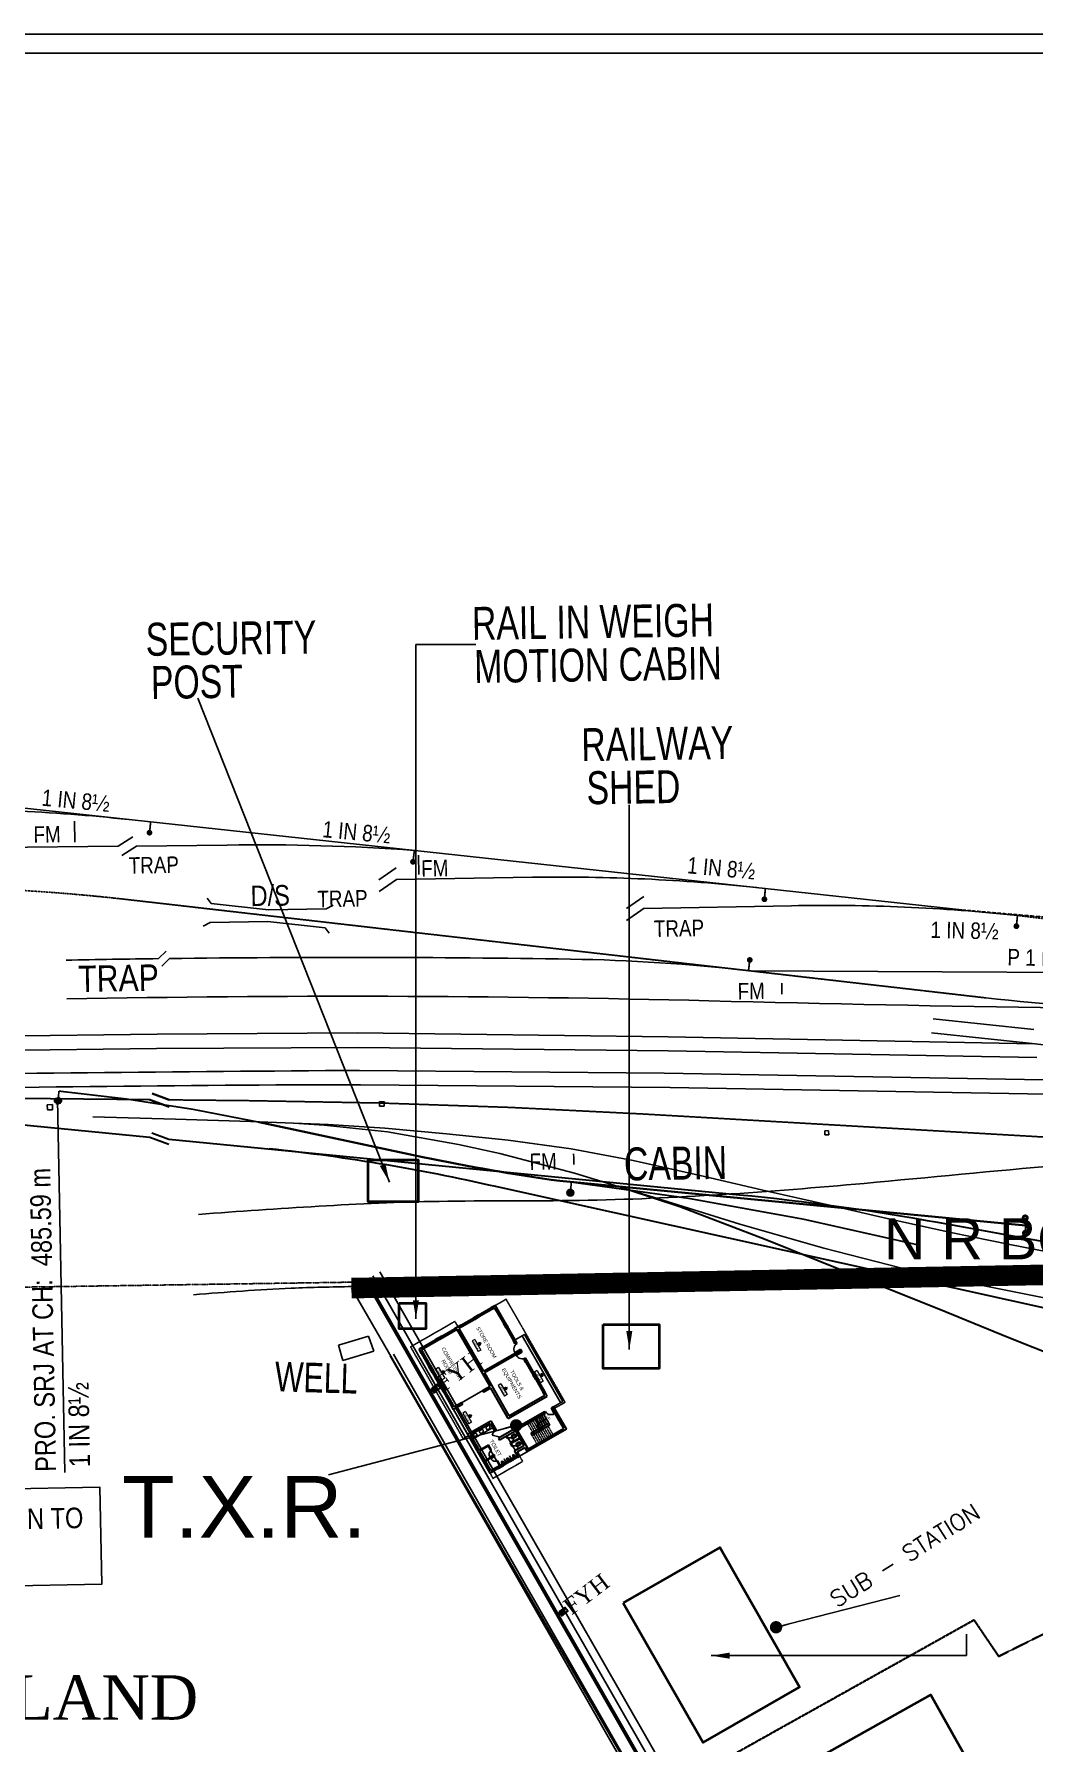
# Model space of a CAD drawing. Header units: inches. Extents: x -1774894 to -657573, y 144736 to 934842.
# Drawn here: x -1665055 to -1543624, y 727260 to 934842 of the extents above; entities that cross this region are included whole.
import ezdxf
from ezdxf.enums import TextEntityAlignment as Align

# ---------------------------------------------------------------- set-up
doc = ezdxf.new("R2010")
doc.units = ezdxf.units.IN
doc.header["$MEASUREMENT"] = 0
for name, pattern in [('ACAD_ISO02W100', [15, 12, -3]), ('HIDDEN', [0.375, 0.25, -0.125]), ('REVISED_AS_17.05.08_-_529_dwg_final_24.07.08$0$ACAD_ISO03W100', [30, 12, -18]), ('REVISED_AS_17.05.08_-_529_dwg_final_24.07.08$0$DASHED', [0.75, 0.5, -0.25]), ('REVISED_AS_17.05.08_-_529_dwg_final_24.07.08$0$PHANTOM2', [1.25, 0.625, -0.125, 0.125, -0.125, 0.125, -0.125])]:
    doc.linetypes.add(name, pattern=pattern)
for name, color, linetype in [('3', 13, 'Continuous'), ('5', 5, 'Continuous'), ('6', 6, 'Continuous'), ('A-ANNO-DIMS', 8, 'Continuous'), ('A-ANNO-TEXT', 7, 'Continuous'), ('A-DOOR-PRHT', 3, 'Continuous'), ('A-FLOR-HRAL', 1, 'Continuous'), ('A-FLOR-LEVL', 8, 'Continuous'), ('A-FLOR-OVHD', 1, 'HIDDEN'), ('A-FLOR-STRS', 5, 'Continuous'), ('A-GLAZ-PRHT', 1, 'Continuous'), ('A-WALL-PRHT', 1, 'Continuous'), ('A-WALL-PRHT-EXTR', 8, 'Continuous'), ('C-ROAD - PAT', 9, 'Continuous'), ('C-ROAD-OTLN', 142, 'Continuous'), ('Ground_Level', 9, 'Continuous'), ('hatch - 3', 42, 'Continuous'), ('I-LEGEND-TEXT', 1, 'Continuous'), ('IFURN-FREE', 6, 'Continuous'), ('REVISED_AS_17.05.08_-_529_dwg_final_24.07.08$0$EXT STATION', 7, 'Continuous'), ('REVISED_AS_17.05.08_-_529_dwg_final_24.07.08$0$PHASE1', 1, 'Continuous'), ('SANITORY', 151, 'Continuous'), ('siding cl', 7, 'Continuous'), ('TEXT', 9, 'Continuous')]:
    doc.layers.add(name, color=color, linetype=linetype)
for name, color, linetype, lineweight in [('A-ANNO-SYMB', 6, 'Continuous', 13), ('A-FLOR-FIXT', 43, 'Continuous', 13), ('A-WALL-FULL-EXTR', 7, 'Continuous', 30), ('IR PROP. DETAILS', 190, 'Continuous', 0), ('P FIRE', 6, 'Continuous', 35), ('P FIXTURE', 54, 'Continuous', 30), ('P TEXT', 255, 'Continuous', 20), ('PLOT BOUNDARY', 4, 'ACAD_ISO02W100', 35), ('PROPOSED DFCC TRACK', 1, 'Continuous', 0)]:
    doc.layers.add(name, color=color, linetype=linetype, lineweight=lineweight)
doc.layers.add('PAVED AREA', color=7, linetype='Continuous', true_color=0xf2f2f2)
doc.styles.add('2MM', font='romans', dxfattribs={"height": 0.07874})
doc.styles.add('ANNO', font='arial.ttf')
doc.styles.add('ARIAL', font='arial.ttf')
doc.styles.add('REVISED_AS_17.05.08_-_529_dwg_final_24.07.08$0$Standard', font='ARIALN.TTF')
doc.styles.add('SWISS', font='swisscl.ttf')
doc.styles.add('TIMES', font='times.ttf')
doc.linetypes.add('TRACKS', pattern='A,0.15,[130,ltypeshp.shx,S=0.25,R=0,X=0,Y=0],0.15', length=0.3)
doc.dimstyles.new('Architectural Metric', dxfattribs={"dimscale": 1500, "dimtxt": 2.38, "dimasz": 1.5, "dimexe": 1.5, "dimexo": 2.38, "dimgap": 0.5, "dimtad": 1, "dimtoh": 1, "dimdec": 0, "dimrnd": 1, "dimzin": 0, "dimdsep": 46, "dimtxsty": 'ANNO', "dimblk": 'ARCHTICK', "dimcen": 2.38, "dimdle": 1.5, "dimclrd": 256, "dimclre": 256, "dimclrt": 256, "dimadec": 0, "dimazin": 0, "dimtfac": 1, "dimtdec": 0, "dimtofl": 0, "dimtmove": 0, "dimatfit": 3, "dimfxl": 1, "dimtolj": 1, "dimtzin": 0, "dimlwd": 25, "dimarcsym": 0})

# ---------------------------------------------------------------- blocks, each defined once
blk = doc.blocks.new('ldoor')
at = {"color": 9}
for p, q in [((-1, 9), (9, 9)), ((89, 9), (99, 9))]:
    blk.add_line(p, q, dxfattribs=at)
blk.add_line((9, 89), (9, 9))
blk.add_arc((9, 9), 80, 0, 90, dxfattribs=at)
blk = doc.blocks.new('win')
at = {"color": 9}
for p, q in [((0, 1), (1, 1)), ((0, 0), (1, 0))]:
    blk.add_line(p, q, dxfattribs=at)
at = {"color": 1}
for p, q in [((1, 0.5), (0, 0.5)), ((1, 0.42), (0, 0.42))]:
    blk.add_line(p, q, dxfattribs=at)
blk = doc.blocks.new('rdoor')
at = {"color": 9}
for p, q in [((-100, 0), (-90, 0)), ((-10, 0), (0, 0))]:
    blk.add_line(p, q, dxfattribs=at)
blk.add_line((-10, 80), (-10, 0))
blk.add_arc((-10, 0), 80, 90, 180, dxfattribs=at)
blk = doc.blocks.new('3A036')
at = {"layer": 'A-FLOR-FIXT'}
for p, q in [((0, 145), (75, 220)), ((0, 145), (0, -145)), ((75, 220), (175, 220)), ((444, 86), (167, 117)), ((175, 220), (444, 220)), ((175, 220), (175, 116)), ((203, 190), (203, 113)), ((223, 190), (223, 110)), ((242, 190), (242, 108)), ((262, 190), (262, 106)), ((280, 190), (280, 104)), ((300, 190), (300, 102)), ((319, 190), (319, 100)), ((339, 190), (339, 98)), ((357, 190), (357, 95)), ((377, 190), (377, 93)), ((396, 190), (396, 91)), ((416, 190), (416, 89)), ((444, 220), (505, 220)), ((444, 86), (444, 220)), ((505, 220), (580, 145)), ((580, 145), (580, -145)), ((75, -220), (0, -145)), ((75, -220), (505, -220)), ((167, -117), (444, -86)), ((175, -220), (175, -116)), ((203, -190), (203, -113)), ((223, -190), (223, -110)), ((242, -190), (242, -108)), ((262, -190), (262, -106)), ((280, -190), (280, -104)), ((300, -190), (300, -102)), ((319, -190), (319, -100)), ((339, -190), (339, -98)), ((357, -190), (357, -95)), ((377, -190), (377, -93)), ((396, -190), (396, -91)), ((416, -190), (416, -89)), ((444, -86), (444, -220)), ((580, -145), (505, -220))]:
    blk.add_line(p, q, dxfattribs=at)
at = {"layer": 'A-FLOR-FIXT', "color": 8}
for p, q in [((20, 137), (83, 200)), ((20, 137), (20, -137)), ((83, 200), (175, 200)), ((444, 200), (497, 200)), ((497, 200), (560, 137)), ((560, 137), (560, -137)), ((83, -200), (20, -137)), ((83, -200), (175, -200)), ((444, -200), (497, -200)), ((560, -137), (497, -200))]:
    blk.add_line(p, q, dxfattribs=at)
at = {"layer": 'A-FLOR-FIXT'}
for centre, radius, start, end in [((167, 0), 117, 90, 270), ((213, 190), 10, 0, 180), ((252, 190), 10, 0, 180), ((290, 190), 10, 0, 180), ((329, 190), 10, 0, 180), ((367, 190), 10, 0, 180), ((406, 190), 10, 0, 180), ((444, 0), 85.7, 270, 90), ((213, -190), 10, 180, 0), ((252, -190), 10, 180, 0), ((290, -190), 10, 180, 0), ((329, -190), 10, 180, 0), ((367, -190), 10, 180, 0), ((406, -190), 10, 180, 0)]:
    blk.add_arc(centre, radius, start, end, dxfattribs=at)
at = {"layer": 'A-FLOR-FIXT', "color": 8}
blk.add_arc((50, 0), 50, 282.35786, 77.64214, dxfattribs=at)
blk = doc.blocks.new('3A038')
at = {"layer": 'A-FLOR-FIXT'}
for p, q in [((-130, 0), (130, 0)), ((-90, -46), (-75, -46)), ((75, -46), (90, -46))]:
    blk.add_line(p, q, dxfattribs=at)
for centre, radius, start, end in [((-130, -25), 25, 90, 180), ((130, -25), 25, 0, 90), ((607, 24), 764, 183.66056, 191.15271), ((257, -44), 407, 191.29962, 205.75223), ((-90, -71), 25, 90, 187.32983), ((509, 6), 629, 187.32983, 191.29962), ((98, -121), 231, 205.75223, 229.34837), ((257, -44), 372, 191.29962, 205.75223), ((98, -121), 196, 205.75223, 229.34837), ((-75, -71), 25, 23.26034, 90), ((-48, -59), 4.53, 203.26034, 238.29439), ((0, -235), 79.9, 229.34837, 270), ((-25, -23), 47.2, 238.29439, 255.64714), ((-10, 36), 108, 255.64714, 263.94988), ((0, -235), 45.3, 229.34837, 270), ((0, 131), 203, 263.94988, 270), ((0, 131), 203, 270, 276.05012), ((0, -235), 45.3, 270, 310.65163), ((0, -235), 79.9, 270, 310.65163), ((10, 36), 108, 276.05012, 284.35286), ((-98, -121), 196, 310.65163, 334.24777), ((25, -23), 47.2, 284.35286, 301.70561), ((48, -59), 4.53, 301.70561, 336.73966), ((75, -71), 25, 90, 156.73966), ((-98, -121), 231, 310.65163, 334.24777), ((-257, -44), 372, 334.24777, 348.70038), ((90, -71), 25, 352.67017, 90), ((-509, 6), 629, 348.70038, 352.67017), ((-257, -44), 407, 334.24777, 348.70038), ((-607, 24), 764, 348.84729, 356.33944)]:
    blk.add_arc(centre, radius, start, end, dxfattribs=at)
at = {"layer": 'A-FLOR-FIXT', "color": 8}
for radius, start, end in [(25.5, 176.31986, 3.68014), (21.5, 176.96492, 3.03508)]:
    blk.add_arc((0, -73), radius, start, end, dxfattribs=at)
blk = doc.blocks.new('3A021')
at = {"layer": 'A-FLOR-FIXT'}
blk.add_lwpolyline([(268, 547, 0.1154703), (288, 461, 0.1039792), (349, 384, 0.0910076), (436, 335, 0.0835671), (543, 317, 0.0835671), (651, 335, 0.0910076), (738, 384, 0.1039792), (798, 461, 0.1154703), (818, 547, 0.1154703), (798, 633, 0.1039792), (738, 709, 0.0910076), (651, 759, 0.0835671), (543, 777, 0.0835671), (436, 759, 0.0910076), (349, 709, 0.1039792), (288, 633, 0.1154703)], format="xyb", close=True, dxfattribs=at)
at = {"layer": 'A-FLOR-FIXT', "color": 8}
blk.add_lwpolyline([(293, 547, 0.1154703), (311, 472, 0.1039792), (365, 403, 0.0910076), (444, 359, 0.0835671), (543, 342, 0.0835671), (642, 359, 0.0910076), (722, 403, 0.1039792), (776, 472, 0.1154703), (793, 547, 0.1154703), (776, 622, 0.1039792), (722, 690, 0.0910076), (642, 735, 0.0835671), (543, 752, 0.0835671), (444, 735, 0.0910076), (365, 690, 0.1039792), (311, 622, 0.1154703)], format="xyb", close=True, dxfattribs=at)
for radius in [32.5, 22.5]:
    blk.add_circle((543, 685), radius, dxfattribs=at)
blk = doc.blocks.new('Copy of DORSPL')
at = {"linetype": 'Continuous'}
blk.add_line((0, 0), (0.71, 0.71), dxfattribs=at)
at = {"color": 8, "linetype": 'Continuous'}
blk.add_arc((0, 0), 1, 0, 45, dxfattribs=at)
blk = doc.blocks.new('_ArchTick')
at = {"color": 0, "linetype": 'ByBlock', "const_width": 0.15}
blk.add_lwpolyline([(-0.5, -0.5), (0.5, 0.5)], dxfattribs=at)
blk = doc.blocks.new('1A008')
for p, q in [((-7.5, 1.9), (7.5, 1.9)), ((-7.5, 1.9), (-7.5, -1.9)), ((7.5, 1.9), (7.5, -1.9)), ((-7.5, -1.9), (7.5, -1.9))]:
    blk.add_line(p, q)
at = {"color": 8, "style": 'ANNO'}
blk.add_attdef('LVL', text='', height=2, dxfattribs=at).set_placement((0, 0), align=Align.MIDDLE)
blk = doc.blocks.new('LVL-PLUS')
h = blk.add_hatch()
h.set_pattern_fill('ANSI31', color=9, scale=112.5, style=0)
h.set_pattern_definition([(45, (-200, 1.126), (-9.9437, 9.9437), [])])
h.paths.add_polyline_path([(0, 201, 0.4142136), (-200, 1), (0, 1)])
h = blk.add_hatch()
h.set_pattern_fill('ANSI31', color=9, scale=112.5, style=0)
h.set_pattern_definition([(45, (0, -198.874), (-9.9437, 9.9437), [])])
h.paths.add_polyline_path([(200, 1), (0, 1), (0, -199, 0.4142136)])
for p, q in [((-300, 1), (300, 1)), ((0, 301), (0, -299))]:
    blk.add_line(p, q)
blk.add_circle((0, 1), 200)
blk = doc.blocks.new('A$C504613C0')
at = {"layer": 'P FIXTURE', "ltscale": 7.5}
blk.add_hatch(color=256, dxfattribs=at).paths.add_polyline_path([(900, 2041), (0, 2041), (0, 1441)])
blk.add_line((900, 2041), (0, 1441), dxfattribs=at)
blk.add_lwpolyline([(0, 2041), (0, 1441), (900, 1441), (900, 2041)], close=True, dxfattribs=at)
at = {"layer": 'P TEXT', "ltscale": 3, "insert": (942, 2748), "char_height": 2000, "width": 301259.33, "attachment_point": 1, "style": '2MM'}
blk.add_mtext('{\\fBookman Old Style|b0|i0|c0|p18;FYH}', dxfattribs=at)
blk = doc.blocks.new('TXR-ROOM')
at = {"color": 9}
for p, q in [((17120, 2800), (17120, 1874)), ((17350, 2800), (17350, 1874))]:
    blk.add_line(p, q, dxfattribs=at)
at = {"color": 1}
for p, q in [((17216, 1874), (17216, 2800)), ((17235, 1874), (17235, 2800))]:
    blk.add_line(p, q, dxfattribs=at)
at = {"layer": 'A-ANNO-SYMB'}
for p, q in [((14875, 7982), (14928, 8033)), ((14900, 8030), (14953, 8080)), ((14928, 8033), (14912, 7887)), ((14912, 7887), (14965, 7938)), ((14953, 8080), (14936, 7935)), ((14936, 7935), (14989, 7985))]:
    blk.add_line(p, q, dxfattribs=at)
at = {"layer": 'A-ANNO-SYMB', "linetype": 'Continuous', "elevation": 0}
for points in [[(14176, 8342), (14900, 7980)], [(14152, 8294), (14875, 7932)]]:
    blk.add_lwpolyline(points, dxfattribs=at)
at = {"layer": 'A-ANNO-SYMB', "linetype": 'Continuous'}
for points in [[(14965, 7938), (15888, 7576)], [(14989, 7985), (15913, 7624)]]:
    blk.add_lwpolyline(points, dxfattribs=at)
at = {"layer": 'A-FLOR-HRAL'}
for p, q in [((15620, 9210), (15920, 9210)), ((15620, 9210), (15620, 7770)), ((15670, 9160), (15870, 9160)), ((15670, 9160), (15670, 7745)), ((15870, 9160), (15870, 6760)), ((15920, 9210), (15920, 6710)), ((15620, 7710), (15620, 6710)), ((15920, 6710), (15620, 6710)), ((15670, 7685), (15670, 6760)), ((15870, 6760), (15670, 6760))]:
    blk.add_line(p, q, dxfattribs=at)
at = {"layer": 'A-FLOR-LEVL'}
for p, q in [((15420, 4030), (14670, 4030)), ((16535, 4030), (15785, 4030)), ((15712, 1430, 0), (14962, 1430, 0)), ((15827, 1430, 0), (16577, 1430, 0))]:
    blk.add_line(p, q, dxfattribs=at)
at = {"layer": 'A-FLOR-OVHD', "elevation": 0}
for points in [[(0, 10690), (0, 12190), (14420, 12190), (14420, 10690)], [(17350, 0), (18100, 0), (18100, 4145), (17350, 4145), (17350, 5230)]]:
    blk.add_lwpolyline(points, dxfattribs=at)
at = {"layer": 'A-FLOR-OVHD'}
blk.add_lwpolyline([(0, 5460), (-750, 5460), (-750, -750), (12120, -750), (12120, 0)], dxfattribs=at)
at = {"layer": 'A-FLOR-STRS'}
for p, q in [((4830, 10690), (4830, 11990)), ((4830, 11990), (14190, 11990)), ((14190, 10690), (14190, 11990)), ((15620, 9210), (14420, 9210)), ((15620, 8960), (14420, 8960)), ((15620, 8710), (14420, 8710)), ((15620, 8460), (14420, 8460)), ((15620, 8210), (14420, 8210)), ((14962, 7960), (14939, 7960)), ((15620, 7960), (15040, 7960)), ((8460, 300), (11890, 300)), ((8460, 0), (11890, 0))]:
    blk.add_line(p, q, dxfattribs=at)
at = {"layer": 'A-FLOR-STRS', "color": 9, "linetype": 'HIDDEN', "ltscale": 0.25}
for p, q in [((15920, 8960), (17120, 8960)), ((15920, 8710), (17120, 8710)), ((15920, 8460), (17120, 8460)), ((14920, 7960), (14420, 7960)), ((15620, 7710), (14420, 7710)), ((15620, 7460), (14420, 7460)), ((15620, 7210), (14420, 7210)), ((15620, 6960), (14420, 6960)), ((15920, 8210), (17120, 8210)), ((15920, 7960), (17120, 7960)), ((15920, 7710), (17120, 7710)), ((15920, 7460), (17120, 7460)), ((15920, 7210), (17120, 7210)), ((15920, 6960), (17120, 6960)), ((15920, 6710), (17120, 6710))]:
    blk.add_line(p, q, dxfattribs=at)
at = {"layer": 'A-FLOR-STRS'}
blk.add_lwpolyline([(4830, 11690), (14190, 11690)], dxfattribs=at)
at = {"layer": 'A-GLAZ-PRHT'}
blk.add_line((8230, 4230), (8230, 1230), dxfattribs=at)
at = {"layer": 'A-WALL-FULL-EXTR'}
for p, q in [((0, 10690), (0, 10060)), ((630, 10690), (0, 10690)), ((630, 10460), (230, 10460)), ((230, 10460), (230, 10060)), ((630, 10460), (630, 10690)), ((3030, 10690), (2430, 10690)), ((2430, 10690), (3030, 10690)), ((2430, 10460), (2430, 10690)), ((3030, 10460), (2430, 10460)), ((2430, 10460), (3030, 10460)), ((3030, 10460), (3030, 10690)), ((5230, 10690), (4830, 10690)), ((4830, 10460), (4830, 10690)), ((5230, 10460), (4830, 10460)), ((5230, 10460), (5230, 10690)), ((6230, 5460), (6230, 10690)), ((6460, 10690), (6230, 10690)), ((6460, 10690), (6460, 5460)), ((7460, 10690), (7460, 10460)), ((7860, 10690), (7460, 10690)), ((7860, 10460), (7460, 10460)), ((7860, 10460), (7860, 10690)), ((10260, 10690), (9660, 10690)), ((9660, 10460), (9660, 10690)), ((10260, 10460), (9660, 10460)), ((10260, 10460), (10260, 10690)), ((12690, 10690), (12060, 10690)), ((12060, 10460), (12060, 10690)), ((12460, 10460), (12060, 10460)), ((12460, 5460), (12460, 10460)), ((12690, 5230), (12690, 10690)), ((17350, 10690), (14190, 10690)), ((14190, 10690), (14190, 10460)), ((17120, 10460), (14190, 10460)), ((17120, 5460), (17120, 10460)), ((17350, 10690), (17350, 5230)), ((230, 10060), (0, 10060)), ((14420, 9460, 0), (14190, 9460, 0)), ((14190, 9460), (14190, 3000)), ((14420, 9460), (14420, 5460)), ((0, 8260), (0, 7660)), ((0, 7660), (0, 8260)), ((0, 8260), (0, 7660)), ((230, 8260), (0, 8260)), ((230, 7660), (0, 7660)), ((230, 8260), (230, 7660)), ((230, 7660), (230, 8260)), ((230, 8260), (230, 7660)), ((0, 5860), (0, 4980)), ((230, 5860), (0, 5860)), ((0, 4980), (230, 4980)), ((230, 5860), (230, 5460)), ((230, 5460), (6230, 5460)), ((8230, 5230), (230, 5230)), ((230, 5230), (230, 4980)), ((6460, 5460), (12460, 5460)), ((8230, 5230), (8230, 4230)), ((8230, 4230), (8460, 4230)), ((12690, 5230), (8460, 5230)), ((8460, 5230), (8460, 4230)), ((14420, 5460), (17120, 5460)), ((14420, 5230), (16535, 5230)), ((14420, 3000, 0), (14420, 5230)), ((16535, 5230), (16535, 3915)), ((16765, 5230), (17350, 5230)), ((16765, 4145), (16765, 5230)), ((0, 3180), (0, 2280)), ((0, 3180), (0, 2280)), ((0, 3180), (230, 3180)), ((0, 2280), (230, 2280)), ((230, 3180), (230, 2280)), ((230, 3180), (230, 2280)), ((11890, 0), (11890, 3230, 0)), ((11890, 3230), (13190, 3230)), ((12120, 230), (12120, 3000, 0)), ((12120, 3000), (13190, 3000)), ((13190, 3000, 0), (13190, 3230, 0)), ((14190, 3000), (14420, 3000)), ((16535, 3915), (17350, 3915)), ((16765, 4145), (17350, 4145)), ((17120, 2800), (17120, 3315)), ((17120, 3315), (17350, 3315)), ((17120, 2800), (17350, 2800)), ((17120, 2800), (17350, 2800)), ((17350, 3915), (17350, 4145)), ((17350, 2800), (17350, 3315)), ((0, 480), (230, 480)), ((0, 480), (0, 0)), ((630, 0), (0, 0)), ((230, 480), (230, 230)), ((630, 230), (230, 230)), ((630, 0), (630, 230)), ((3330, 230), (2430, 230)), ((3330, 230), (2430, 230)), ((2430, 0), (2430, 230)), ((3330, 0), (2430, 0)), ((3330, 0), (2430, 0)), ((3330, 0), (3330, 230)), ((6030, 230), (5130, 230)), ((5130, 0), (5130, 230)), ((6030, 0), (5130, 0)), ((6030, 0), (6030, 230)), ((8230, 230), (7830, 230)), ((7830, 0), (7830, 230)), ((8460, 0), (7830, 0)), ((8230, 1230), (8230, 230)), ((8230, 1230), (8460, 1230)), ((8460, 1230), (8460, 0)), ((11890, 0, 0), (17350, 0, 0)), ((12120, 230, 0), (14305, 230, 0)), ((14420, 230, 0), (17120, 230, 0)), ((17120, 1130), (17120, 1874)), ((17120, 1874), (17350, 1874)), ((17120, 1874), (17350, 1874)), ((17120, 1130), (17350, 1130)), ((17120, 230, 0), (17120, 530)), ((17120, 530), (17350, 530)), ((17350, 1130), (17350, 1874)), ((17350, 0, 0), (17350, 530))]:
    blk.add_line(p, q, dxfattribs=at)
at = {"layer": 'A-WALL-PRHT'}
for p, q in [((15420, 5230), (15420, 3915)), ((15535, 4030), (15535, 5230)), ((14670, 4030), (14420, 4030)), ((14670, 3915), (14420, 3915)), ((14670, 3915), (14670, 4030)), ((15785, 3915), (15420, 3915)), ((15785, 4030), (15535, 4030)), ((15785, 3915), (15785, 4030)), ((14305, 230, 0), (14305, 1545, 0)), ((14962, 1545, 0), (14305, 1545, 0)), ((14420, 230, 0), (14420, 1430, 0)), ((14962, 1430, 0), (14420, 1430, 0)), ((14962, 1545, 0), (14962, 1430, 0)), ((15712, 230, 0), (15712, 1545, 0)), ((15712, 1545, 0), (15827, 1545, 0)), ((15827, 1545, 0), (15827, 230, 0)), ((16577, 1545, 0), (16577, 1430, 0)), ((16577, 1545, 0), (17120, 1545, 0)), ((16577, 1430, 0), (17120, 1430, 0))]:
    blk.add_line(p, q, dxfattribs=at)
at = {"layer": 'IFURN-FREE'}
blk.add_line((12720, 230, 0), (12720, 3000, 0), dxfattribs=at)
at = {"layer": 'SANITORY', "elevation": 0}
for points in [[(16720, 3117), (17120, 3117), (17120, 3093), (16720, 3093)], [(16720, 2367), (17120, 2367), (17120, 2343), (16720, 2343)]]:
    blk.add_lwpolyline(points, close=True, dxfattribs=at)
at = {"layer": 'A-ANNO-SYMB', "xscale": 100, "yscale": 100, "zscale": 100}
for p, values in [((10129, 10971), {'LVL': '+300 Lvl.'}), ((3090, 6269), {'LVL': '+300 Lvl..'}), ((9365, 6352), {'LVL': '+300 Lvl..'}), ((3883, 752), {'LVL': '+300 Lvl..'})]:
    blk.add_blockref('1A008', p, dxfattribs=at).add_auto_attribs(values)
at = {"layer": 'A-ANNO-SYMB', "xscale": 0.75, "yscale": 0.75, "zscale": 0.75}
for p in [(10129, 11385), (3090, 6683), (9365, 6767), (3883, 1167), (10129, 1348)]:
    blk.add_blockref('LVL-PLUS', p, dxfattribs=at)
at = {"layer": 'A-ANNO-SYMB', "color": 7, "xscale": 100, "yscale": 100, "zscale": 100}
blk.add_blockref('1A008', (10129, 934), dxfattribs=at).add_auto_attribs({'LVL': '+300 Lvl.'})
at = {"layer": 'A-DOOR-PRHT', "ltscale": 15, "rotation": 180}
for p, xscale, yscale, zscale in [((6225, 10785), 10, 10, 10), ((6465, 10785), -10, 10, 10), ((15709, 1616, 0), 7.468737742165104, 7.468737742165104, 7.468737742165104), ((15831, 1616, 0), -7.468737742165104, 7.468737742165104, 7.468737742171625)]:
    blk.add_blockref('ldoor', p, dxfattribs=dict(at, xscale=xscale, yscale=yscale, zscale=zscale))
at = {"layer": 'A-DOOR-PRHT'}
for name, p, xscale, yscale, zscale, rotation in [('rdoor', (14190, 10460, 0), -10, 10, 10, 270), ('Copy of DORSPL', (14190, 3230), 1000, 1000, 1000, 180)]:
    blk.add_blockref(name, p, dxfattribs=dict(at, xscale=xscale, yscale=yscale, zscale=zscale, rotation=rotation))
at = {"layer": 'A-DOOR-PRHT', "ltscale": 15, "xscale": -7.468737742165104, "yscale": 7.468737742165104, "zscale": 7.468737742171625}
for p in [(15416, 3844), (16531, 3844)]:
    blk.add_blockref('ldoor', p, dxfattribs=at)
at = {"layer": 'A-FLOR-FIXT', "rotation": 90}
for p in [(12967, 2007, 0), (12967, 1072, 0)]:
    blk.add_blockref('3A021', p, dxfattribs=at)
at = {"layer": 'A-FLOR-FIXT', "xscale": -1, "rotation": 90}
blk.add_blockref('3A021', (12967, 1223, 0), dxfattribs=at)
at = {"layer": 'A-GLAZ-PRHT', "yscale": 230, "zscale": 1800}
for p, xscale in [((2430, 10460), -1800), ((4830, 10460), -1800), ((7860, 10460), 1800), ((10260, 10460), 1800), ((2430, 0), -1800), ((5130, 0), -1800), ((6030, 0), 1800)]:
    blk.add_blockref('win', p, dxfattribs=dict(at, xscale=xscale))
at = {"layer": 'A-GLAZ-PRHT', "yscale": 230}
for p, xscale, zscale, rotation in [((230, 8260), 1800, 1800, 90), ((230, 5860), 1800, 1800, 90), ((0, 4980), 1800, 1800, 270), ((0, 2280), 1800, 1800, 270), ((17120, 3315), -600, 600, 270), ((17120, 530), -600, 600, 270)]:
    blk.add_blockref('win', p, dxfattribs=dict(at, xscale=xscale, zscale=zscale, rotation=rotation))
at = {"layer": 'SANITORY', "xscale": -1}
for name, p, rotation in [('3A036', (14920, 5023), 90), ('3A036', (16035, 5023), 90), ('3A038', (17120, 3552), 270), ('3A038', (17120, 2730), 270), ('3A038', (17120, 1980), 270)]:
    blk.add_blockref(name, p, dxfattribs=dict(at, rotation=rotation))
at = {"layer": 'A-ANNO-TEXT', "color": 7, "char_height": 450, "width": 10486.36, "attachment_point": 8, "style": 'ARIAL'}
for s, insert in [('{\\C256;TOOLS & \\PEQUIPMENTS}', (9216, 7352)), ('{\\C256;STORE ROOM}', (3366, 7269))]:
    blk.add_mtext(s, dxfattribs=dict(at, insert=insert))
at = {"layer": 'A-ANNO-TEXT', "width": 10486.36, "style": 'ARIAL'}
for s, insert, char_height, attachment_point in [('UP.', (15096, 9341, 0), 300, 8), ('COMPRESSOR\\PROOM', (3558, 1609), 450, 8), ('TOILET', (15046, 2335, 0), 450, 2)]:
    blk.add_mtext(s, dxfattribs=dict(at, insert=insert, char_height=char_height, attachment_point=attachment_point))
at = {"layer": 'A-FLOR-HRAL'}
blk.add_leader([(15020, 8210), (15020, 9210)], dimstyle='Architectural Metric', override={"dimscale": 200, "dimgap": 1.5, "dimtad": 0}, dxfattribs=at)

msp = doc.modelspace()

# ---------------------------------------------------------------- hatches: boundary and pattern name
at = {"layer": 'REVISED_AS_17.05.08_-_529_dwg_final_24.07.08$0$PHASE1', "linetype": 'REVISED_AS_17.05.08_-_529_dwg_final_24.07.08$0$ACAD_ISO03W100'}
h = msp.add_hatch(color=1, dxfattribs=at)
edge = h.paths.add_edge_path()
edge.add_arc((-1662160.765, 805254.288), 410.916, 0, 360)
at = {"layer": 'REVISED_AS_17.05.08_-_529_dwg_final_24.07.08$0$PHASE1'}
h = msp.add_hatch(color=256, dxfattribs=at)
edge = h.paths.add_edge_path()
edge.add_arc((-1599923.021, 794085.586), 410.916, 0, 360)

# ---------------------------------------------------------------- linework, layer by layer
msp.add_line((-1578280.413, 821066.022), (-1485954.781, 820586.909))
at = {"color": 1}
msp.add_line((-1662231.316, 805417.098), (-1661345.487, 760106.111), dxfattribs=at)
at = {"color": 1, "linetype": 'REVISED_AS_17.05.08_-_529_dwg_final_24.07.08$0$DASHED', "ltscale": 3}
msp.add_lwpolyline([(-1496534.873, 821884.355), (-1545607.42, 827775.133)], dxfattribs=at)
at = {"color": 1, "const_width": 500}
for points in [[(-1544494.052, 791031.678, 1), (-1544843.987, 791024.892, 1)], [(-1544457.939, 789184.474, 1), (-1544807.874, 789177.689, 1)]]:
    msp.add_lwpolyline(points, format="xyb", close=True, dxfattribs=at)
at = {"color": 1, "const_width": 200}
msp.add_lwpolyline([(-1544669.019, 791028.285), (-1544632.907, 789181.081)], dxfattribs=at)
at = {"color": 7}
msp.add_lwpolyline([(-1694904.042, 757572.527), (-1657060.391, 758312.37), (-1656830.491, 746552.779), (-1694674.142, 745812.936)], close=True, dxfattribs=at)
at = {"color": 1, "linetype": 'REVISED_AS_17.05.08_-_529_dwg_final_24.07.08$0$DASHED', "ltscale": 3}
msp.add_arc((-1458223.22, 1861035.785), 1036864.548, 264.81111758, 267.738421163, dxfattribs=at)
at = {"layer": '3', "ltscale": 0.1}
for p, q in [((-1662823.371, 804795.519), (-1663459.415, 804788.123)), ((-1663452.224, 804169.712), (-1663459.239, 804773.026)), ((-1662816.002, 804161.825), (-1663452.046, 804154.429)), ((-1662816.002, 804161.825), (-1662823.371, 804795.519)), ((-1623095.627, 805157.957), (-1623106.209, 804601.54)), ((-1623106.209, 804601.54), (-1622526.314, 804590.511)), ((-1623095.627, 805157.957), (-1622515.732, 805146.928)), ((-1622515.732, 805146.928), (-1622526.314, 804590.511)), ((-1569011.461, 801612.864), (-1568551.175, 801631.247)), ((-1568991.776, 801119.977), (-1569011.461, 801612.864)), ((-1568551.12, 801629.876), (-1568531.49, 801138.36)), ((-1568991.776, 801119.977), (-1568531.49, 801138.36))]:
    msp.add_line(p, q, dxfattribs=at)
at = {"layer": '3', "linetype": 'Continuous'}
for p, q in [((-1628099.683, 775570.312), (-1624458.658, 776655.725)), ((-1623800.899, 774824.395), (-1624458.48, 776655.23)), ((-1627544.625, 773708.366), (-1628099.683, 775570.312)), ((-1627544.625, 773708.366), (-1623800.899, 774824.395))]:
    msp.add_line(p, q, dxfattribs=at)
at = {"layer": '5', "linetype": 'Continuous'}
for points, knots in [([(-1645097.911, 791463.716), (-1635362.821, 792165.717), (-1619956.967, 793276.64), (-1592950.324, 792917.512), (-1567846.091, 794778.123), (-1540594.411, 797531.914), (-1516981.867, 799238.744), (-1485868.096, 801584.898), (-1453014.939, 799381.582), (-1419820.755, 800099.49), (-1397110.428, 800808.169), (-1375138.512, 799852.213), (-1346703.74, 803063.208), (-1316187.613, 801999.333), (-1285883.658, 801855.579), (-1260650.566, 803095.711), (-1230908.624, 803859.4), (-1201047.585, 803438.112), (-1174074.496, 804056.02), (-1153158.634, 803555.247), (-1122042.947, 804716.375), (-1093802.385, 805990.803), (-1061456.533, 805478.667), (-1033976.155, 805776.337), (-995965.12, 807169.476), (-957183.971, 805651.355), (-918957.188, 807748.61), (-884943.739, 806823.965), (-855238.376, 806495.786), (-833291.464, 805700.022), (-818753.531, 804050.607), (-806387.104, 804563.566), (-799904.704, 804925.328), (-796297.419, 805126.639)], [0, 0, 0, 0, 29263.3167095437, 46309.4190777311, 80979.0305435285, 104690.663074091, 128487.78017113, 152011.9753327983, 198203.6607297826, 226999.1649591353, 251607.4624913369, 266351.4937562215, 292890.3914728914, 337179.3774518906, 357795.4728518533, 383800.6113031692, 412947.7373447962, 447039.1652629872, 473375.445492417, 493876.6865410699, 509777.3293391861, 566771.4451391893, 578634.9014114719, 606817.8776548385, 649209.4567591231, 692709.8391207678, 723129.6313464803, 763973.1999248749, 794729.9639004837, 812254.8895377669, 829856.4622632343, 838497.5570910629, 849339.1661215993, 849339.1661215993, 849339.1661215993, 849339.1661215993]), ([(-1626441.638, 782692.063), (-1628903.425, 782644.478), (-1635331.505, 782520.228), (-1641741.422, 782010.068), (-1645696.507, 781695.285)], [0, 0, 0, 0, 7385.3885043083, 19284.3104818803, 19284.3104818803, 19284.3104818803, 19284.3104818803])]:
    msp.add_open_spline(points, degree=3, knots=knots, dxfattribs=at)
at = {"layer": '6', "linetype": 'TRACKS', "ltscale": 0.1}
for p, q in [((-1543625.673, 813903.699), (-1555857.641, 815212.27)), ((-1691617.132, 812873.741), (-1650122.683, 813339.664)), ((-1625646.749, 811730.566), (-1650202.112, 811615.246)), ((-1650122.683, 813339.664), (-1625829.219, 813514.607)), ((-1625829.219, 813514.607), (-1588021.737, 813009.854)), ((-1588037.319, 811311.677), (-1625646.749, 811730.566)), ((-1588021.737, 813009.854), (-1543584.224, 812178.773)), ((-1543806.507, 812213.344), (-1556038.475, 813521.915)), ((-1650202.112, 811615.246), (-1691599.873, 811109.182)), ((-1543256.743, 810514.033), (-1588037.319, 811311.677)), ((-1625544.925, 808954.984), (-1588516.825, 808600.168)), ((-1588516.825, 808600.168), (-1544750.215, 807862.239)), ((-1544750.215, 807862.239), (-1503597.94, 807154.49)), ((-1587804.392, 806884.623), (-1625401.985, 807217.926)), ((-1544381.958, 806108.38), (-1587804.392, 806884.623)), ((-1503644.176, 805441.569), (-1544381.958, 806108.38))]:
    msp.add_line(p, q, dxfattribs=at)
for centre, radius, start, end in [((-1503517.398, 1182598.295), 372569.757, 263.79198458, 268.88025861), ((-1560813.086, -8403850.903), 9213033.296, 90.4025700996, 90.8132040116), ((-1617873.416, -2632608.422), 3439834.587, 90.125400092, 91.22111474)]:
    msp.add_arc(centre, radius, start, end, dxfattribs=at)
at = {"layer": 'A-WALL-PRHT-EXTR', "ltscale": 0.2}
for p, q in [((-1578431.178, 699370.541), (-1621416.863, 774490.192)), ((-1578920.937, 699320.371), (-1621807.437, 774266.693))]:
    msp.add_line(p, q, dxfattribs=at)
at = {"layer": 'C-ROAD - PAT', "elevation": 0}
msp.add_lwpolyline([(-1618307.208, 775096.227), (-1609028.892, 780405.554), (-1606630.01, 776213.387), (-1605501.684, 776859.049), (-1600852.919, 768735.098), (-1601981.245, 768089.436), (-1600411.79, 765346.734), (-1609690.106, 760037.408), (-1618307.208, 775096.227)], close=True, dxfattribs=at)
at = {"layer": 'C-ROAD-OTLN', "linetype": 'Continuous'}
msp.add_line((-1581959.622, 705536.674), (-1621416.863, 774490.192), dxfattribs=at)
for points in [[(-1623915.438, 783990.845), (-1574156.038, 697033.784), (-1627778.145, 688589.264), (-1656514.465, 680534.399), (-1697476.296, 659219.167), (-1601334.176, 567514.373), (-1594127.483, 557381.169)], [(-1623047.495, 784487.508), (-1572567.738, 696271.589), (-1627564.682, 687610.556), (-1656144.782, 679599.48), (-1695774.201, 658977.593), (-1600574.717, 568171.93), (-1593312.56, 557960.738)]]:
    msp.add_lwpolyline(points, dxfattribs=at)
at = {"layer": 'Ground_Level', "color": 1, "lineweight": 35}
for points in [[(-1650727.391, 806129.782), (-1648648.255, 805367.149)], [(-1650997.023, 805396.121), (-1648662.06, 804539.982)]]:
    msp.add_lwpolyline(points, dxfattribs=at)
at = {"layer": 'hatch - 3'}
msp.add_lwpolyline([(-1626519.269, 782500.856), (-1578431.178, 699370.541)], dxfattribs=at)
at = {"layer": 'I-LEGEND-TEXT', "color": 7}
for points in [[(-1774893.882, 934841.915), (-657572.561, 934841.915), (-657572.561, 144736.124), (-1774893.882, 144736.124)], [(-1772593.882, 932541.915), (-659872.561, 932541.915), (-659872.561, 147036.124), (-1772593.882, 147036.124)]]:
    msp.add_lwpolyline(points, close=True, dxfattribs=at)
at = {"layer": 'IR PROP. DETAILS', "color": 6, "lineweight": 30}
msp.add_lwpolyline([(-1592902.77, 794477.681), (-1586616.469, 792410.274), (-1576246.479, 788442.746), (-1563401.46, 783283.621), (-1555176.139, 779966.929), (-1546667.958, 776511.313), (-1537594.476, 772897.147)], dxfattribs=at)
at = {"layer": 'P FIRE', "lineweight": 60}
msp.add_lwpolyline([(-1624783.382, 783494.182), (-1575744.337, 697795.98), (-1627991.608, 689567.972), (-1656884.147, 681469.318), (-1699178.391, 659460.741), (-1602093.635, 566856.817), (-1594362.836, 555986.676), (-1588377.507, 560243.418), (-1586481.983, 560985.388), (-1517064.567, 592307.074), (-1475275.668, 610650.943), (-1445713.886, 628996.528), (-1333323.285, 698788.162)], dxfattribs=at)
at = {"layer": 'P FIRE', "ltscale": 7.5, "const_width": 50}
for points in [[(-1616646.616, 770038.79), (-1616960.209, 769822.793)], [(-1601136.213, 742933.577), (-1601449.805, 742717.58)]]:
    msp.add_lwpolyline(points, dxfattribs=at)
at = {"layer": 'PAVED AREA', "color": 1, "lineweight": 40}
for points in [[(-1624472.533, 798099.358), (-1618417.203, 798099.358), (-1618417.203, 792986.609), (-1624472.533, 792986.609)], [(-1620698.541, 780690.648), (-1617497.363, 780690.648), (-1617497.363, 777574.099), (-1620698.541, 777574.099)], [(-1595927.656, 778064.924), (-1589128.596, 778064.924), (-1589128.596, 772753.818), (-1595927.656, 772753.818)], [(-1593490.443, 744278.198), (-1583785.649, 727318.582), (-1572079.723, 734017.059), (-1581784.517, 750976.675)]]:
    msp.add_lwpolyline(points, close=True, dxfattribs=at)
msp.add_lwpolyline([(-1570979.089, 704005.429), (-1579833.238, 719801.263), (-1556126.305, 733089.875), (-1547439.068, 717591.813), (-1570979.089, 704005.429)], dxfattribs=at)
at = {"layer": 'PLOT BOUNDARY', "color": 7, "const_width": 2500}
msp.add_lwpolyline([(-799254.817, 795711.405), (-917692.729, 795592.348), (-1147998.552, 788801.286), (-1411288.604, 786624.126), (-1626519.269, 782500.856)], dxfattribs=at)
at = {"layer": 'PLOT BOUNDARY'}
msp.add_lwpolyline([(-1588964.242, 720898.429), (-1550885.619, 742182.613), (-1547885.378, 737758.779), (-1512616.286, 755359.838), (-1499029.683, 719277.06), (-1546697.542, 702738.087), (-1546697.542, 702738.087)], dxfattribs=at)
at = {"layer": 'PROPOSED DFCC TRACK', "linetype": 'Continuous', "lineweight": 30, "flags": 128}
msp.add_lwpolyline([(-1743686.973, 806335.149), (-1650999.464, 805397.016)], dxfattribs=at)
at = {"layer": 'PROPOSED DFCC TRACK', "linetype": 'Continuous', "lineweight": 30, "const_width": 201.802, "flags": 128}
msp.add_lwpolyline([(-793789.482, 798395.935), (-1225723.209, 798454.193), (-1225723.209, 798454.193), (-1472332.315, 798486.748, -0.0143175595), (-1530082.696, 800148.572), (-1591273.963, 803664.887, 0.0118205727), (-1638948.325, 805275.041), (-1648665.272, 805373.39)], format="xyb", dxfattribs=at)
at = {"layer": 'REVISED_AS_17.05.08_-_529_dwg_final_24.07.08$0$EXT STATION', "color": 0}
for p, q in [((-1709232.433, 835588.835), (-1654858.14, 836174.953)), ((-1652625.358, 836199.021), (-1641602.361, 836317.841))]:
    msp.add_line(p, q, dxfattribs=at)
for points in [[(-1705946.561, 844223.699), (-1704703.363, 844968.055), (-1551996.564, 828420.343)], [(-1660155.176, 839219.402), (-1660105.476, 836677.196)], [(-1654858.14, 836174.953), (-1653062.41, 837330.6)], [(-1654421.088, 835043.373), (-1652625.358, 836199.021)], [(-1618356.264, 835093.98), (-1618310.368, 832746.336)], [(-1621067.127, 833579.784), (-1623190.551, 832107.203)], [(-1621043.807, 832142.023), (-1604532.651, 832409.831)], [(-1621043.807, 832142.023), (-1623167.23, 830669.442)], [(-1590986.893, 830084.081), (-1593110.317, 828611.499)], [(-1590963.573, 828646.319), (-1593086.997, 827173.738)], [(-1573079.482, 828958.785), (-1591005.406, 828617.309)], [(-1649939.78, 822532.007), (-1649012.087, 823456.026)], [(-1649561.536, 821624.461), (-1648633.842, 822548.48)]]:
    msp.add_lwpolyline(points, dxfattribs=at)
at = {"layer": 'REVISED_AS_17.05.08_-_529_dwg_final_24.07.08$0$EXT STATION', "color": 0, "const_width": 210}
for points in [[(-1651043.654, 837834.062), (-1650903.504, 839138.16)], [(-1619035.891, 834298.193), (-1618873.229, 835667.275)], [(-1576355.297, 829740.802), (-1576234.823, 831046.865)]]:
    msp.add_lwpolyline(points, dxfattribs=at)
at = {"layer": 'REVISED_AS_17.05.08_-_529_dwg_final_24.07.08$0$EXT STATION', "color": 0, "const_width": 350}
for points in [[(-1650869.656, 837815.363, 1), (-1651217.652, 837852.761, 1)], [(-1618862.113, 834277.546, 1), (-1619209.669, 834318.84, 1)], [(-1576181.037, 829724.728, 1), (-1576529.558, 829756.876, 1)]]:
    msp.add_lwpolyline(points, format="xyb", close=True, dxfattribs=at)
at = {"layer": 'REVISED_AS_17.05.08_-_529_dwg_final_24.07.08$0$EXT STATION', "color": 3, "linetype": 'REVISED_AS_17.05.08_-_529_dwg_final_24.07.08$0$DASHED'}
msp.add_lwpolyline([(-1654046.548, 829743.078), (-1549463.371, 817765.774)], dxfattribs=at)
at = {"layer": 'REVISED_AS_17.05.08_-_529_dwg_final_24.07.08$0$EXT STATION', "color": 3}
for points in [[(-1644034.865, 829885.893), (-1643549.441, 829240.892)], [(-1643549.441, 829240.892), (-1636594.9, 828444.429)], [(-1629596.17, 828577.749), (-1636594.9, 828444.429)], [(-1628731.164, 829021.44), (-1629596.17, 828577.749)], [(-1643659.805, 826918.713), (-1644524.811, 826475.022)], [(-1636661.075, 827052.034), (-1643659.805, 826918.713)], [(-1636661.075, 827052.034), (-1629706.533, 826255.57)], [(-1629706.533, 826255.57), (-1629221.11, 825610.57)], [(-1574250.437, 819535.004), (-1574224.559, 818211.359)]]:
    msp.add_lwpolyline(points, dxfattribs=at)
at = {"layer": 'REVISED_AS_17.05.08_-_529_dwg_final_24.07.08$0$EXT STATION', "color": 1, "const_width": 350}
msp.add_lwpolyline([(-1545569.07, 826452.459, 1), (-1545917.192, 826488.673, 1)], format="xyb", close=True, dxfattribs=at)
at = {"layer": 'REVISED_AS_17.05.08_-_529_dwg_final_24.07.08$0$EXT STATION', "color": 1, "const_width": 210}
msp.add_lwpolyline([(-1545743.131, 826470.566), (-1545607.42, 827775.133)], dxfattribs=at)
at = {"layer": 'REVISED_AS_17.05.08_-_529_dwg_final_24.07.08$0$EXT STATION', "color": 3, "const_width": 350}
msp.add_lwpolyline([(-1578305.042, 822389.024, 1), (-1577957.314, 822349.201, 1)], format="xyb", close=True, dxfattribs=at)
at = {"layer": 'REVISED_AS_17.05.08_-_529_dwg_final_24.07.08$0$EXT STATION', "color": 3, "const_width": 210}
msp.add_lwpolyline([(-1578131.178, 822369.112), (-1578280.413, 821066.022)], dxfattribs=at)
at = {"layer": 'REVISED_AS_17.05.08_-_529_dwg_final_24.07.08$0$EXT STATION', "color": 0, "linetype": 'REVISED_AS_17.05.08_-_529_dwg_final_24.07.08$0$PHANTOM2', "ltscale": 10}
msp.add_lwpolyline([(-707821.168, 797061.694), (-1760784.507, 781200.49)], dxfattribs=at)
at = {"layer": 'REVISED_AS_17.05.08_-_529_dwg_final_24.07.08$0$EXT STATION', "color": 0}
for centre, radius, start, end in [((-1677318.465, 620712.654), 220000, 83.81541003, 91.12501747), ((-1637335.206, 588027.02), 248327.486, 85.73639538, 90.98459509), ((-1600964.755, 612438.764), 220000, 83.81541003, 90.9292469), ((-1568918.312, 606138.342), 222859.294, 83.99592785, 91.06987393), ((-1627155.087, -932040.059), 1754720, 90.743995328, 91.110890065), ((-1627155.087, -932040.059), 1754720, 89.109833313, 90.701349943), ((-1603312.115, 602494.721), 220000, 83.46671105, 89.10983331), ((-1627155.087, -932040.059), 1750000, 88.557096212, 91.110890065)]:
    msp.add_arc(centre, radius, start, end, dxfattribs=at)
at = {"layer": 'REVISED_AS_17.05.08_-_529_dwg_final_24.07.08$0$EXT STATION', "color": 3, "linetype": 'REVISED_AS_17.05.08_-_529_dwg_final_24.07.08$0$DASHED'}
msp.add_arc((-1680415.272, 595746.857), 235477.262, 83.57053827, 89.47298718, dxfattribs=at)
at = {"layer": 'REVISED_AS_17.05.08_-_529_dwg_final_24.07.08$0$EXT STATION'}
msp.add_arc((-1472922.931, 5191017.791), 4375000, 268.557096212, 270.808969324, dxfattribs=at)
at = {"layer": 'REVISED_AS_17.05.08_-_529_dwg_final_24.07.08$0$EXT STATION', "color": 3}
msp.add_arc((-1524431.669, 1036337.076), 220000, 263.46671105, 269.28969701, dxfattribs=at)
at = {"layer": 'REVISED_AS_17.05.08_-_529_dwg_final_24.07.08$0$PHASE1', "lineweight": 35}
for p, q in [((-1637742.962, 802662.692), (-1617834.414, 798409.145)), ((-1601220.025, 795520.322), (-1544650.963, 790104.683))]:
    msp.add_line(p, q, dxfattribs=at)
at = {"layer": 'REVISED_AS_17.05.08_-_529_dwg_final_24.07.08$0$PHASE1', "color": 1, "const_width": 200}
msp.add_lwpolyline([(-1662160.765, 805254.288), (-1662044.151, 806436.786)], dxfattribs=at)
at = {"layer": 'REVISED_AS_17.05.08_-_529_dwg_final_24.07.08$0$PHASE1', "lineweight": 35, "const_width": 200}
for points in [[(-1637742.962, 802662.692, 0.0284803972), (-1662044.151, 806436.786)], [(-1557712.318, 787758.33, 0.0310853062), (-1599805.906, 795384.941)]]:
    msp.add_lwpolyline(points, format="xyb", dxfattribs=at)
msp.add_lwpolyline([(-1599525.926, 798823.933), (-1599500.049, 797500.288)], dxfattribs=at)
at = {"layer": 'REVISED_AS_17.05.08_-_529_dwg_final_24.07.08$0$PHASE1', "const_width": 200}
msp.add_lwpolyline([(-1599923.021, 794085.586), (-1599810.692, 795268.499)], dxfattribs=at)
at = {"layer": 'REVISED_AS_17.05.08_-_529_dwg_final_24.07.08$0$PHASE1', "color": 1, "linetype": 'REVISED_AS_17.05.08_-_529_dwg_final_24.07.08$0$ACAD_ISO03W100'}
msp.add_circle((-1662160.765, 805254.288), 410.916, dxfattribs=at)
at = {"layer": 'REVISED_AS_17.05.08_-_529_dwg_final_24.07.08$0$PHASE1'}
msp.add_circle((-1599923.021, 794085.586), 410.916, dxfattribs=at)
at = {"layer": 'REVISED_AS_17.05.08_-_529_dwg_final_24.07.08$0$PHASE1', "lineweight": 35}
msp.add_arc((-1563241.994, 1063163.356), 270324.11, 258.34888634, 261.92375648, dxfattribs=at)
at = {"layer": 'siding cl', "color": 6, "lineweight": 30}
for points in [[(-1720260.586, 806097.413, -0.022641139), (-1680022.726, 803670.646), (-1651013.012, 800841.248)], [(-1648701.037, 800615.755), (-1579378.108, 793854.499, -0.0205999256), (-1555343.061, 790506.173), (-1523685.529, 784758.114, 0.0406058422), (-1476140.779, 780062.334), (-1467204.194, 779907.902)], [(-1408219.107, 764365.217), (-1422795.716, 764369.453, -0.0544687104), (-1519100.223, 774920.156), (-1608079.385, 794626.217, 0.0307932536), (-1636515.459, 799427.257)]]:
    msp.add_lwpolyline(points, format="xyb", dxfattribs=at)
at = {"layer": 'siding cl', "color": 3}
for points in [[(-1657923.947, 803298.726), (-1647871.568, 803038.62), (-1638763.493, 802743.193), (-1629328.037, 802362.098), (-1622439.602, 801928.549), (-1614962.233, 801250.402), (-1607497.425, 800461.313), (-1599805.821, 799408.015), (-1592297.832, 798016.509), (-1583648.374, 796051.409), (-1576009.435, 794300.369), (-1568461.776, 792569.48), (-1561422.593, 790959.927), (-1553704.401, 789264.734), (-1546541.995, 787783.325), (-1538661.79, 786272.737)], [(-1540944.669, 781048.528), (-1550666.059, 782973.904), (-1559649.267, 784920.922), (-1569136.827, 787337.544), (-1579340.954, 790280.696), (-1589338.532, 793391.398), (-1599428.924, 796466.676), (-1608470.8, 798842.655), (-1613524.136, 799969.389), (-1622138.912, 801472.579), (-1629840.562, 802303.795), (-1632908.642, 802506.717)]]:
    msp.add_lwpolyline(points, dxfattribs=at)
at = {"layer": 'siding cl', "color": 6, "lineweight": 30}
for points in [[(-1650763.157, 801372.146), (-1648684.02, 800609.513)], [(-1651013.012, 800841.248), (-1648678.049, 799985.109)]]:
    msp.add_lwpolyline(points, dxfattribs=at)

# ---------------------------------------------------------------- block references
at = {"layer": 'P FIRE', "ltscale": 7.5, "rotation": 37.22267443200747}
for p in [(-1615593.236, 768652.152), (-1600082.832, 741546.939)]:
    msp.add_blockref('A$C504613C0', p, dxfattribs=at)
at = {"layer": 'TEXT', "color": 9, "rotation": 299.7794657147175}
msp.add_blockref('TXR-ROOM', (-1618307.208, 775096.227), dxfattribs=at)

# ---------------------------------------------------------------- texts
at = {"color": 7, "style": 'SWISS'}
for s, height, rotation, p in [('RAIL IN WEIGH ', 4000, 0.83581702, (-1611842.685, 861253.779)), ('SECURITY', 4000, 0.83581702, (-1651477.084, 859311.968)), ('MOTION CABIN', 4000, 0.83581702, (-1611574.78, 856016.497)), ('POST', 4000, 0.83581702, (-1650843.191, 854074.686)), ('RAILWAY', 4000, 0.83581702, (-1598562.319, 846517.506)), ('SHED', 4000, 0.83581702, (-1597928.426, 841280.225)), ('CABIN', 4000, 0.96452151, (-1593377.371, 795569.823, -99371.203)), ('WELL', 3600, 358.30438921, (-1635866.405, 769974.074, -99371.203))]:
    msp.add_text(s, height=height, rotation=rotation, dxfattribs=at).set_placement(p)
at = {"color": 7, "style": 'TIMES'}
msp.add_text("OTHER'S  LAND", height=5400, dxfattribs=at).set_placement((-1705050.326, 730065.687))
at = {"layer": 'A-ANNO-TEXT', "attachment_point": 2, "style": 'ARIAL'}
for s, insert, char_height, width in [('{\\C7;N R BOUNDARY}', (-1535053.975, 790994.034), 5000, 216792.40845), ('{\\C7;T.X.R.}', (-1639531.934, 759672.802), 7500, 96757.29627)]:
    msp.add_mtext(s, dxfattribs=dict(at, insert=insert, char_height=char_height, width=width))
at = {"layer": 'P TEXT', "ltscale": 3, "insert": (-1569781.835, 744575.86), "char_height": 2000, "attachment_point": 1, "rotation": 32.27374912, "style": '2MM'}
msp.add_mtext('\\pxql;{\\C7; SUB - STATION}', dxfattribs=at)
at = {"layer": 'REVISED_AS_17.05.08_-_529_dwg_final_24.07.08$0$EXT STATION', "color": 0, "style": 'REVISED_AS_17.05.08_-_529_dwg_final_24.07.08$0$Standard'}
for s, height, rotation, p in [('1 IN 8½', 2000, 354.64951748, (-1664201.464, 841118.398)), ('FM', 2000, 1.12501747, (-1665124.231, 836598.983)), ('1 IN 8½', 2000, 354.64951748, (-1630103.356, 837289.564)), ('TRAP', 2000, 1.12501747, (-1653561.82, 832840.154)), ('FM', 2000, 1.1199889, (-1618026.983, 832483.999)), ('1 IN 8½', 2000, 354.64951748, (-1585795.006, 832909.92)), ('D/S', 2500, 1.12501747, (-1638742.961, 828898.054)), ('TRAP', 2000, 1.12501747, (-1630640.38, 828763.199)), ('TRAP', 2000, 1.12501747, (-1589766.308, 825159.3)), ('1 IN 8½', 2000, 358.63811443, (-1556192.346, 825055.512)), ('TRAP', 3205.5632, 1.12501747, (-1659672.423, 818453.594))]:
    msp.add_text(s, height=height, rotation=rotation, dxfattribs=at).set_placement(p)
at = {"layer": 'REVISED_AS_17.05.08_-_529_dwg_final_24.07.08$0$EXT STATION', "color": 7, "style": 'REVISED_AS_17.05.08_-_529_dwg_final_24.07.08$0$Standard'}
for s, rotation, p in [('P 1 IN 12', 358.63811443, (-1546855.857, 821728.944)), ('FM', 1.1199889, (-1579587.006, 817559.149))]:
    msp.add_text(s, height=2000, rotation=rotation, dxfattribs=at).set_placement(p)
at = {"layer": 'REVISED_AS_17.05.08_-_529_dwg_final_24.07.08$0$EXT STATION', "color": 7, "linetype": 'REVISED_AS_17.05.08_-_529_dwg_final_24.07.08$0$ACAD_ISO03W100', "ltscale": 0.1, "style": 'REVISED_AS_17.05.08_-_529_dwg_final_24.07.08$0$Standard'}
msp.add_text('REDUNDANT CABIN TO', height=2500, rotation=1.12501747, dxfattribs=at).set_placement((-1691341.252, 752720.042))
at = {"layer": 'REVISED_AS_17.05.08_-_529_dwg_final_24.07.08$0$PHASE1', "color": 7, "lineweight": 35, "style": 'REVISED_AS_17.05.08_-_529_dwg_final_24.07.08$0$Standard'}
msp.add_text('FM', height=2000, rotation=1.1199889, dxfattribs=at).set_placement((-1604862.496, 796848.078))
at = {"layer": 'REVISED_AS_17.05.08_-_529_dwg_final_24.07.08$0$PHASE1', "color": 7, "style": 'REVISED_AS_17.05.08_-_529_dwg_final_24.07.08$0$Standard'}
for s, p in [('PRO. SRJ AT CH:  485.59 m', (-1661640.177, 760222.083)), ('1 IN 8½', (-1657505.961, 760788.138))]:
    msp.add_text(s, height=2500, rotation=91.1199889, dxfattribs=at).set_placement(p, align=Align.BOTTOM_LEFT)

# ---------------------------------------------------------------- leaders
at = {"layer": 'A-ANNO-DIMS', "linetype": 'Continuous'}
for points, override in [([(-1606506.114, 765828.143), (-1629287.228, 759800.523)], {"dimscale": 1000, "dimtad": 0, "dimclrd": 250, "dimldrblk": 'Dot', "dimarcsym": 1}), ([(-1574936.064, 741299.622), (-1559884.498, 745144.196)], {"dimscale": 1000, "dimgap": 0.5, "dimtad": 0, "dimclrd": 250, "dimldrblk": 'Dot', "dimarcsym": 1})]:
    msp.add_leader(points, dimstyle='Architectural Metric', override=override, dxfattribs=at)
at = {"layer": 'PAVED AREA'}
for points, override in [([(-1618683.595, 778780.599), (-1618683.595, 860705.516), (-1611385.199, 860705.516)], {"dimtad": 0, "dimarcsym": 1}), ([(-1621903.863, 795389.629), (-1645156.094, 854173.118)], {"dimgap": 0.5, "dimtad": 0, "dimarcsym": 1}), ([(-1592760.132, 775054.412), (-1592760.132, 841230.362)], {"dimgap": 0.5, "dimtad": 0, "dimarcsym": 1}), ([(-1582812.237, 737848.834), (-1551786.454, 737848.834), (-1551786.454, 740454.408)], {"dimgap": 0.5, "dimtad": 0, "dimarcsym": 1})]:
    msp.add_leader(points, dimstyle='Architectural Metric', override=override, dxfattribs=at)

doc.saveas('drawing.dxf')
